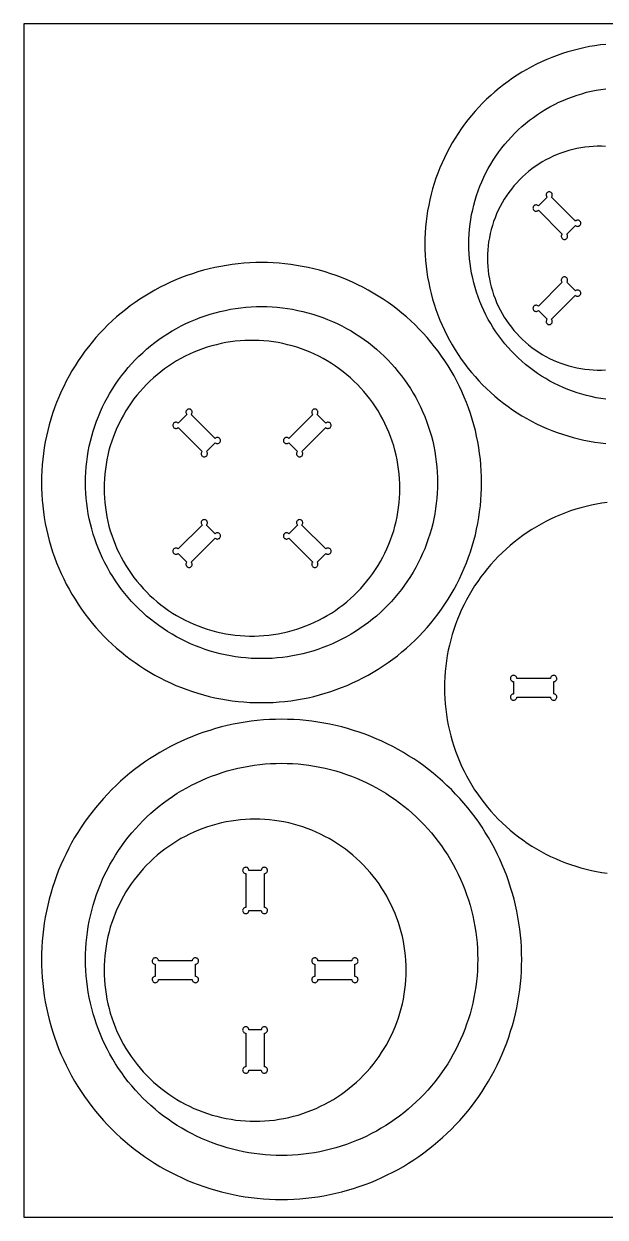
# Model space of a CAD drawing. Extents: x 0 to 2440, y 0 to 2740.
# Drawn here: x 0 to 594, y 1520 to 2740 of the extents above; entities that cross this region are included whole.
import ezdxf

# ---------------------------------------------------------------- set-up
doc = ezdxf.new("R2010")
doc.units = 0
for name, color, linetype in [('GABARIT_BAGUES_18MM', 3, 'Continuous'), ('GABARIT_INTERIEUR_18MM', 5, 'Continuous'), ('PLANCHE_18MM', 8, 'Continuous')]:
    doc.layers.add(name, color=color, linetype=linetype)

msp = doc.modelspace()

# ---------------------------------------------------------------- linework, layer by layer
at = {"layer": 'GABARIT_BAGUES_18MM'}
for points in [[(595.1, 2719), (589.4, 2718.4), (583.8, 2717.6), (578.2, 2716.7), (572.6, 2715.6), (567, 2714.3), (561.5, 2712.9), (556, 2711.3), (550.6, 2709.6), (545.2, 2707.7), (539.9, 2705.7), (534.6, 2703.6), (529.4, 2701.3), (524.2, 2698.8), (519.1, 2696.2), (514.1, 2693.5), (509.2, 2690.6), (504.4, 2687.6), (499.6, 2684.5), (495, 2681.2), (490.4, 2677.8), (485.9, 2674.3), (481.5, 2670.6), (477.3, 2666.8), (473.1, 2662.9), (469, 2658.9), (465.1, 2654.8), (461.3, 2650.6), (457.6, 2646.3), (454, 2641.9), (450.5, 2637.3), (447.2, 2632.7), (444, 2628), (440.9, 2623.2), (437.9, 2618.3), (435.1, 2613.4), (432.5, 2608.3), (429.9, 2603.2), (427.6, 2598), (425.3, 2592.8), (423.2, 2587.5), (421.3, 2582.1), (419.5, 2576.7), (417.9, 2571.3), (416.4, 2565.8), (415, 2560.2), (413.9, 2554.6), (412.8, 2549), (412, 2543.4), (411.3, 2537.8), (410.7, 2532.1), (410.3, 2526.4), (410.1, 2520.7), (410, 2515), (410.1, 2509.3), (410.3, 2503.6), (410.7, 2497.9), (411.3, 2492.2), (412, 2486.6), (412.8, 2481), (413.9, 2475.4), (415, 2469.8), (416.4, 2464.2), (417.9, 2458.7), (419.5, 2453.3), (421.3, 2447.9), (423.2, 2442.5), (425.3, 2437.2), (427.6, 2432), (429.9, 2426.8), (432.5, 2421.7), (435.1, 2416.6), (437.9, 2411.7), (440.9, 2406.8), (444, 2402), (447.2, 2397.3), (450.5, 2392.7), (454, 2388.1), (457.6, 2383.7), (461.3, 2379.4), (465.1, 2375.2), (469, 2371.1), (473.1, 2367.1), (477.3, 2363.2), (481.5, 2359.4), (485.9, 2355.7), (490.4, 2352.2), (495, 2348.8), (499.6, 2345.5), (504.4, 2342.4), (509.2, 2339.4), (514.1, 2336.5), (519.1, 2333.8), (524.2, 2331.2), (529.4, 2328.7), (534.6, 2326.4), (539.9, 2324.3), (545.2, 2322.3), (550.6, 2320.4), (556, 2318.7), (561.5, 2317.1), (567, 2315.7), (572.6, 2314.4), (578.2, 2313.3), (583.8, 2312.4), (589.4, 2311.6), (595.1, 2311)], [(594.9, 2356.3), (590, 2357), (585, 2357.8), (580.1, 2358.9), (575.2, 2360), (570.4, 2361.4), (565.6, 2362.8), (560.8, 2364.5), (556.1, 2366.2), (551.5, 2368.2), (546.9, 2370.2), (542.4, 2372.4), (537.9, 2374.8), (533.6, 2377.3), (529.3, 2379.9), (525.1, 2382.7), (521, 2385.6), (516.9, 2388.6), (513, 2391.7), (509.2, 2395), (505.5, 2398.4), (501.9, 2401.9), (498.4, 2405.5), (495, 2409.2), (491.7, 2413), (488.6, 2416.9), (485.6, 2421), (482.7, 2425.1), (479.9, 2429.3), (477.3, 2433.6), (474.8, 2437.9), (472.4, 2442.4), (470.2, 2446.9), (468.2, 2451.5), (466.2, 2456.1), (464.5, 2460.8), (462.8, 2465.6), (461.4, 2470.4), (460, 2475.2), (458.9, 2480.1), (457.8, 2485), (457, 2490), (456.3, 2494.9), (455.7, 2499.9), (455.3, 2505), (455.1, 2510), (455, 2515), (455.1, 2520), (455.3, 2525), (455.7, 2530.1), (456.3, 2535.1), (457, 2540), (457.8, 2545), (458.9, 2549.9), (460, 2554.8), (461.4, 2559.6), (462.8, 2564.4), (464.5, 2569.2), (466.2, 2573.9), (468.2, 2578.5), (470.2, 2583.1), (472.4, 2587.6), (474.8, 2592.1), (477.3, 2596.4), (479.9, 2600.7), (482.7, 2604.9), (485.6, 2609), (488.6, 2613.1), (491.7, 2617), (495, 2620.8), (498.4, 2624.5), (501.9, 2628.1), (505.5, 2631.6), (509.2, 2635), (513, 2638.3), (516.9, 2641.4), (521, 2644.4), (525.1, 2647.3), (529.3, 2650.1), (533.6, 2652.7), (537.9, 2655.2), (542.4, 2657.6), (546.9, 2659.8), (551.5, 2661.8), (556.1, 2663.8), (560.8, 2665.5), (565.6, 2667.2), (570.4, 2668.6), (575.2, 2670), (580.1, 2671.1), (585, 2672.2), (590, 2673), (594.9, 2673.7)]]:
    msp.add_lwpolyline(points, dxfattribs=at)
for points in [[(468, 2271), (467.9, 2277), (467.7, 2283), (467.3, 2289), (466.7, 2294.9), (466, 2300.9), (465.1, 2306.8), (464.1, 2312.7), (462.9, 2318.6), (461.6, 2324.4), (460.1, 2330.2), (458.4, 2336), (456.6, 2341.7), (454.7, 2347.3), (452.6, 2352.9), (450.3, 2358.5), (447.9, 2364), (445.3, 2369.4), (442.7, 2374.7), (439.8, 2380), (436.8, 2385.2), (433.7, 2390.3), (430.5, 2395.4), (427.1, 2400.3), (423.6, 2405.2), (420, 2409.9), (416.2, 2414.6), (412.3, 2419.2), (408.3, 2423.6), (404.2, 2428), (400, 2432.2), (395.6, 2436.3), (391.2, 2440.3), (386.6, 2444.2), (381.9, 2448), (377.2, 2451.6), (372.3, 2455.1), (367.4, 2458.5), (362.3, 2461.7), (357.2, 2464.8), (352, 2467.8), (346.7, 2470.7), (341.4, 2473.3), (336, 2475.9), (330.5, 2478.3), (324.9, 2480.6), (319.3, 2482.7), (313.7, 2484.6), (308, 2486.4), (302.2, 2488.1), (296.4, 2489.6), (290.6, 2490.9), (284.7, 2492.1), (278.8, 2493.1), (272.9, 2494), (266.9, 2494.7), (261, 2495.3), (255, 2495.7), (249, 2495.9), (243, 2496), (237, 2495.9), (231, 2495.7), (225, 2495.3), (219.1, 2494.7), (213.1, 2494), (207.2, 2493.1), (201.3, 2492.1), (195.4, 2490.9), (189.6, 2489.6), (183.8, 2488.1), (178, 2486.4), (172.3, 2484.6), (166.7, 2482.7), (161.1, 2480.6), (155.5, 2478.3), (150, 2475.9), (144.6, 2473.3), (139.3, 2470.7), (134, 2467.8), (128.8, 2464.8), (123.7, 2461.7), (118.6, 2458.5), (113.7, 2455.1), (108.8, 2451.6), (104.1, 2448), (99.4, 2444.2), (94.8, 2440.3), (90.4, 2436.3), (86, 2432.2), (81.8, 2428), (77.7, 2423.6), (73.7, 2419.2), (69.8, 2414.6), (66, 2409.9), (62.4, 2405.2), (58.9, 2400.3), (55.5, 2395.4), (52.3, 2390.3), (49.2, 2385.2), (46.2, 2380), (43.3, 2374.7), (40.7, 2369.4), (38.1, 2364), (35.7, 2358.5), (33.4, 2352.9), (31.3, 2347.3), (29.4, 2341.7), (27.6, 2336), (25.9, 2330.2), (24.4, 2324.4), (23.1, 2318.6), (21.9, 2312.7), (20.9, 2306.8), (20, 2300.9), (19.3, 2294.9), (18.7, 2289), (18.3, 2283), (18.1, 2277), (18, 2271), (18.1, 2265), (18.3, 2259), (18.7, 2253), (19.3, 2247.1), (20, 2241.1), (20.9, 2235.2), (21.9, 2229.3), (23.1, 2223.4), (24.4, 2217.6), (25.9, 2211.8), (27.6, 2206), (29.4, 2200.3), (31.3, 2194.7), (33.4, 2189.1), (35.7, 2183.5), (38.1, 2178), (40.7, 2172.6), (43.3, 2167.3), (46.2, 2162), (49.2, 2156.8), (52.3, 2151.7), (55.5, 2146.6), (58.9, 2141.7), (62.4, 2136.8), (66, 2132.1), (69.8, 2127.4), (73.7, 2122.8), (77.7, 2118.4), (81.8, 2114), (86, 2109.8), (90.4, 2105.7), (94.8, 2101.7), (99.4, 2097.8), (104.1, 2094), (108.8, 2090.4), (113.7, 2086.9), (118.6, 2083.5), (123.7, 2080.3), (128.8, 2077.2), (134, 2074.2), (139.3, 2071.3), (144.6, 2068.7), (150, 2066.1), (155.5, 2063.7), (161.1, 2061.4), (166.7, 2059.3), (172.3, 2057.4), (178, 2055.6), (183.8, 2053.9), (189.6, 2052.4), (195.4, 2051.1), (201.3, 2049.9), (207.2, 2048.9), (213.1, 2048), (219.1, 2047.3), (225, 2046.7), (231, 2046.3), (237, 2046.1), (243, 2046), (249, 2046.1), (255, 2046.3), (261, 2046.7), (266.9, 2047.3), (272.9, 2048), (278.8, 2048.9), (284.7, 2049.9), (290.6, 2051.1), (296.4, 2052.4), (302.2, 2053.9), (308, 2055.6), (313.7, 2057.4), (319.3, 2059.3), (324.9, 2061.4), (330.5, 2063.7), (336, 2066.1), (341.4, 2068.7), (346.7, 2071.3), (352, 2074.2), (357.2, 2077.2), (362.3, 2080.3), (367.4, 2083.5), (372.3, 2086.9), (377.2, 2090.4), (381.9, 2094), (386.6, 2097.8), (391.2, 2101.7), (395.6, 2105.7), (400, 2109.8), (404.2, 2114), (408.3, 2118.4), (412.3, 2122.8), (416.2, 2127.4), (420, 2132.1), (423.6, 2136.8), (427.1, 2141.7), (430.5, 2146.6), (433.7, 2151.7), (436.8, 2156.8), (439.8, 2162), (442.7, 2167.3), (445.3, 2172.6), (447.9, 2178), (450.3, 2183.5), (452.6, 2189.1), (454.7, 2194.7), (456.6, 2200.3), (458.4, 2206), (460.1, 2211.8), (461.6, 2217.6), (462.9, 2223.4), (464.1, 2229.3), (465.1, 2235.2), (466, 2241.1), (466.7, 2247.1), (467.3, 2253), (467.7, 2259), (467.9, 2265)], [(63, 2271), (63.1, 2276.3), (63.3, 2281.7), (63.7, 2287), (64.3, 2292.3), (65, 2297.6), (65.8, 2302.8), (66.9, 2308.1), (68, 2313.3), (69.4, 2318.4), (70.8, 2323.6), (72.5, 2328.6), (74.3, 2333.7), (76.2, 2338.6), (78.3, 2343.6), (80.5, 2348.4), (82.9, 2353.2), (85.4, 2357.9), (88, 2362.5), (90.8, 2367.1), (93.7, 2371.6), (96.8, 2375.9), (99.9, 2380.2), (103.2, 2384.4), (106.6, 2388.5), (110.2, 2392.5), (113.8, 2396.4), (117.6, 2400.2), (121.5, 2403.8), (125.5, 2407.4), (129.6, 2410.8), (133.8, 2414.1), (138.1, 2417.2), (142.4, 2420.3), (146.9, 2423.2), (151.5, 2426), (156.1, 2428.6), (160.8, 2431.1), (165.6, 2433.5), (170.4, 2435.7), (175.4, 2437.8), (180.3, 2439.7), (185.4, 2441.5), (190.4, 2443.2), (195.6, 2444.6), (200.7, 2446), (205.9, 2447.1), (211.2, 2448.2), (216.4, 2449), (221.7, 2449.7), (227, 2450.3), (232.3, 2450.7), (237.7, 2450.9), (243, 2451), (248.3, 2450.9), (253.7, 2450.7), (259, 2450.3), (264.3, 2449.7), (269.6, 2449), (274.8, 2448.2), (280.1, 2447.1), (285.3, 2446), (290.4, 2444.6), (295.6, 2443.2), (300.6, 2441.5), (305.7, 2439.7), (310.6, 2437.8), (315.6, 2435.7), (320.4, 2433.5), (325.2, 2431.1), (329.9, 2428.6), (334.5, 2426), (339.1, 2423.2), (343.6, 2420.3), (347.9, 2417.2), (352.2, 2414.1), (356.4, 2410.8), (360.5, 2407.4), (364.5, 2403.8), (368.4, 2400.2), (372.2, 2396.4), (375.8, 2392.5), (379.4, 2388.5), (382.8, 2384.4), (386.1, 2380.2), (389.2, 2375.9), (392.3, 2371.6), (395.2, 2367.1), (398, 2362.5), (400.6, 2357.9), (403.1, 2353.2), (405.5, 2348.4), (407.7, 2343.6), (409.8, 2338.6), (411.7, 2333.7), (413.5, 2328.6), (415.2, 2323.6), (416.6, 2318.4), (418, 2313.3), (419.1, 2308.1), (420.2, 2302.8), (421, 2297.6), (421.7, 2292.3), (422.3, 2287), (422.7, 2281.7), (422.9, 2276.3), (423, 2271), (422.9, 2265.7), (422.7, 2260.3), (422.3, 2255), (421.7, 2249.7), (421, 2244.4), (420.2, 2239.2), (419.1, 2233.9), (418, 2228.7), (416.6, 2223.6), (415.2, 2218.4), (413.5, 2213.4), (411.7, 2208.3), (409.8, 2203.4), (407.7, 2198.4), (405.5, 2193.6), (403.1, 2188.8), (400.6, 2184.1), (398, 2179.5), (395.2, 2174.9), (392.3, 2170.4), (389.2, 2166.1), (386.1, 2161.8), (382.8, 2157.6), (379.4, 2153.5), (375.8, 2149.5), (372.2, 2145.6), (368.4, 2141.8), (364.5, 2138.2), (360.5, 2134.6), (356.4, 2131.2), (352.2, 2127.9), (347.9, 2124.8), (343.6, 2121.7), (339.1, 2118.8), (334.5, 2116), (329.9, 2113.4), (325.2, 2110.9), (320.4, 2108.5), (315.6, 2106.3), (310.6, 2104.2), (305.7, 2102.3), (300.6, 2100.5), (295.6, 2098.8), (290.4, 2097.4), (285.3, 2096), (280.1, 2094.9), (274.8, 2093.8), (269.6, 2093), (264.3, 2092.3), (259, 2091.7), (253.7, 2091.3), (248.3, 2091.1), (243, 2091), (237.7, 2091.1), (232.3, 2091.3), (227, 2091.7), (221.7, 2092.3), (216.4, 2093), (211.2, 2093.8), (205.9, 2094.9), (200.7, 2096), (195.6, 2097.4), (190.4, 2098.8), (185.4, 2100.5), (180.3, 2102.3), (175.4, 2104.2), (170.4, 2106.3), (165.6, 2108.5), (160.8, 2110.9), (156.1, 2113.4), (151.5, 2116), (146.9, 2118.8), (142.4, 2121.7), (138.1, 2124.8), (133.8, 2127.9), (129.6, 2131.2), (125.5, 2134.6), (121.5, 2138.2), (117.6, 2141.8), (113.8, 2145.6), (110.2, 2149.5), (106.6, 2153.5), (103.2, 2157.6), (99.9, 2161.8), (96.8, 2166.1), (93.7, 2170.4), (90.8, 2174.9), (88, 2179.5), (85.4, 2184.1), (82.9, 2188.8), (80.5, 2193.6), (78.3, 2198.4), (76.2, 2203.4), (74.3, 2208.3), (72.5, 2213.4), (70.8, 2218.4), (69.4, 2223.6), (68, 2228.7), (66.9, 2233.9), (65.8, 2239.2), (65, 2244.4), (64.3, 2249.7), (63.7, 2255), (63.3, 2260.3), (63.1, 2265.7)], [(509, 1783.5), (508.9, 1789.7), (508.7, 1795.9), (508.3, 1802.1), (507.7, 1808.3), (507, 1814.5), (506.2, 1820.7), (505.1, 1826.8), (504, 1832.9), (502.6, 1839), (501.2, 1845), (499.5, 1851), (497.7, 1857), (495.8, 1862.9), (493.7, 1868.8), (491.5, 1874.6), (489.1, 1880.3), (486.6, 1886), (483.9, 1891.6), (481.1, 1897.2), (478.2, 1902.6), (475.1, 1908), (471.8, 1913.4), (468.5, 1918.6), (465, 1923.7), (461.4, 1928.8), (457.6, 1933.8), (453.8, 1938.6), (449.8, 1943.4), (445.7, 1948.1), (441.4, 1952.6), (437.1, 1957.1), (432.6, 1961.4), (428.1, 1965.7), (423.4, 1969.8), (418.6, 1973.8), (413.8, 1977.6), (408.8, 1981.4), (403.7, 1985), (398.6, 1988.5), (393.4, 1991.8), (388, 1995.1), (382.6, 1998.2), (377.2, 2001.1), (371.6, 2003.9), (366, 2006.6), (360.3, 2009.1), (354.6, 2011.5), (348.8, 2013.7), (342.9, 2015.8), (337, 2017.7), (331, 2019.5), (325, 2021.2), (319, 2022.6), (312.9, 2024), (306.8, 2025.1), (300.7, 2026.2), (294.5, 2027), (288.3, 2027.7), (282.1, 2028.3), (275.9, 2028.7), (269.7, 2028.9), (263.5, 2029), (257.3, 2028.9), (251.1, 2028.7), (244.9, 2028.3), (238.7, 2027.7), (232.5, 2027), (226.3, 2026.2), (220.2, 2025.1), (214.1, 2024), (208, 2022.6), (202, 2021.2), (196, 2019.5), (190, 2017.7), (184.1, 2015.8), (178.2, 2013.7), (172.4, 2011.5), (166.7, 2009.1), (161, 2006.6), (155.4, 2003.9), (149.8, 2001.1), (144.4, 1998.2), (139, 1995.1), (133.6, 1991.8), (128.4, 1988.5), (123.3, 1985), (118.2, 1981.4), (113.2, 1977.6), (108.4, 1973.8), (103.6, 1969.8), (98.9, 1965.7), (94.4, 1961.4), (89.9, 1957.1), (85.6, 1952.6), (81.3, 1948.1), (77.2, 1943.4), (73.2, 1938.6), (69.4, 1933.8), (65.6, 1928.8), (62, 1923.7), (58.5, 1918.6), (55.2, 1913.4), (51.9, 1908), (48.8, 1902.6), (45.9, 1897.2), (43.1, 1891.6), (40.4, 1886), (37.9, 1880.3), (35.5, 1874.6), (33.3, 1868.8), (31.2, 1862.9), (29.3, 1857), (27.5, 1851), (25.8, 1845), (24.4, 1839), (23, 1832.9), (21.9, 1826.8), (20.8, 1820.7), (20, 1814.5), (19.3, 1808.3), (18.7, 1802.1), (18.3, 1795.9), (18.1, 1789.7), (18, 1783.5), (18.1, 1777.3), (18.3, 1771.1), (18.7, 1764.9), (19.3, 1758.7), (20, 1752.5), (20.8, 1746.3), (21.9, 1740.2), (23, 1734.1), (24.4, 1728), (25.8, 1722), (27.5, 1716), (29.3, 1710), (31.2, 1704.1), (33.3, 1698.2), (35.5, 1692.4), (37.9, 1686.7), (40.4, 1681), (43.1, 1675.4), (45.9, 1669.8), (48.8, 1664.4), (51.9, 1659), (55.2, 1653.6), (58.5, 1648.4), (62, 1643.3), (65.6, 1638.2), (69.4, 1633.2), (73.2, 1628.4), (77.2, 1623.6), (81.3, 1618.9), (85.6, 1614.4), (89.9, 1609.9), (94.4, 1605.6), (98.9, 1601.3), (103.6, 1597.2), (108.4, 1593.2), (113.2, 1589.4), (118.2, 1585.6), (123.3, 1582), (128.4, 1578.5), (133.6, 1575.2), (139, 1571.9), (144.4, 1568.8), (149.8, 1565.9), (155.4, 1563.1), (161, 1560.4), (166.7, 1557.9), (172.4, 1555.5), (178.2, 1553.3), (184.1, 1551.2), (190, 1549.3), (196, 1547.5), (202, 1545.8), (208, 1544.4), (214.1, 1543), (220.2, 1541.9), (226.3, 1540.8), (232.5, 1540), (238.7, 1539.3), (244.9, 1538.7), (251.1, 1538.3), (257.3, 1538.1), (263.5, 1538), (269.7, 1538.1), (275.9, 1538.3), (282.1, 1538.7), (288.3, 1539.3), (294.5, 1540), (300.7, 1540.8), (306.8, 1541.9), (312.9, 1543), (319, 1544.4), (325, 1545.8), (331, 1547.5), (337, 1549.3), (342.9, 1551.2), (348.8, 1553.3), (354.6, 1555.5), (360.3, 1557.9), (366, 1560.4), (371.6, 1563.1), (377.2, 1565.9), (382.6, 1568.8), (388, 1571.9), (393.4, 1575.2), (398.6, 1578.5), (403.7, 1582), (408.8, 1585.6), (413.8, 1589.4), (418.6, 1593.2), (423.4, 1597.2), (428.1, 1601.3), (432.6, 1605.6), (437.1, 1609.9), (441.4, 1614.4), (445.7, 1618.9), (449.8, 1623.6), (453.8, 1628.4), (457.6, 1633.2), (461.4, 1638.2), (465, 1643.3), (468.5, 1648.4), (471.8, 1653.6), (475.1, 1659), (478.2, 1664.4), (481.1, 1669.8), (483.9, 1675.4), (486.6, 1681), (489.1, 1686.7), (491.5, 1692.4), (493.7, 1698.2), (495.8, 1704.1), (497.7, 1710), (499.5, 1716), (501.2, 1722), (502.6, 1728), (504, 1734.1), (505.1, 1740.2), (506.2, 1746.3), (507, 1752.5), (507.7, 1758.7), (508.3, 1764.9), (508.7, 1771.1), (508.9, 1777.3)], [(63, 1783.5), (63.1, 1789.1), (63.3, 1794.7), (63.7, 1800.4), (64.3, 1805.9), (65, 1811.5), (65.8, 1817.1), (66.9, 1822.6), (68, 1828.1), (69.4, 1833.6), (70.8, 1839), (72.5, 1844.4), (74.3, 1849.7), (76.2, 1855), (78.3, 1860.2), (80.5, 1865.4), (82.9, 1870.5), (85.4, 1875.5), (88, 1880.5), (90.8, 1885.4), (93.7, 1890.2), (96.8, 1894.9), (100, 1899.5), (103.3, 1904.1), (106.7, 1908.5), (110.3, 1912.9), (114, 1917.1), (117.8, 1921.2), (121.7, 1925.3), (125.8, 1929.2), (129.9, 1933), (134.1, 1936.7), (138.5, 1940.3), (142.9, 1943.7), (147.5, 1947), (152.1, 1950.2), (156.8, 1953.3), (161.6, 1956.2), (166.5, 1959), (171.5, 1961.6), (176.5, 1964.1), (181.6, 1966.5), (186.8, 1968.7), (192, 1970.8), (197.3, 1972.7), (202.6, 1974.5), (208, 1976.2), (213.4, 1977.6), (218.9, 1979), (224.4, 1980.1), (229.9, 1981.2), (235.5, 1982), (241.1, 1982.7), (246.6, 1983.3), (252.3, 1983.7), (257.9, 1983.9), (263.5, 1984), (269.1, 1983.9), (274.7, 1983.7), (280.4, 1983.3), (285.9, 1982.7), (291.5, 1982), (297.1, 1981.2), (302.6, 1980.1), (308.1, 1979), (313.6, 1977.6), (319, 1976.2), (324.4, 1974.5), (329.7, 1972.7), (335, 1970.8), (340.2, 1968.7), (345.4, 1966.5), (350.5, 1964.1), (355.5, 1961.6), (360.5, 1959), (365.4, 1956.2), (370.2, 1953.3), (374.9, 1950.2), (379.5, 1947), (384.1, 1943.7), (388.5, 1940.3), (392.9, 1936.7), (397.1, 1933), (401.2, 1929.2), (405.3, 1925.3), (409.2, 1921.2), (413, 1917.1), (416.7, 1912.9), (420.3, 1908.5), (423.7, 1904.1), (427, 1899.5), (430.2, 1894.9), (433.3, 1890.2), (436.2, 1885.4), (439, 1880.5), (441.6, 1875.5), (444.1, 1870.5), (446.5, 1865.4), (448.7, 1860.2), (450.8, 1855), (452.7, 1849.7), (454.5, 1844.4), (456.2, 1839), (457.6, 1833.6), (459, 1828.1), (460.1, 1822.6), (461.2, 1817.1), (462, 1811.5), (462.7, 1805.9), (463.3, 1800.4), (463.7, 1794.7), (463.9, 1789.1), (464, 1783.5), (463.9, 1777.9), (463.7, 1772.3), (463.3, 1766.6), (462.7, 1761.1), (462, 1755.5), (461.2, 1749.9), (460.1, 1744.4), (459, 1738.9), (457.6, 1733.4), (456.2, 1728), (454.5, 1722.6), (452.7, 1717.3), (450.8, 1712), (448.7, 1706.8), (446.5, 1701.6), (444.1, 1696.5), (441.6, 1691.5), (439, 1686.5), (436.2, 1681.6), (433.3, 1676.8), (430.2, 1672.1), (427, 1667.5), (423.7, 1662.9), (420.3, 1658.5), (416.7, 1654.1), (413, 1649.9), (409.2, 1645.8), (405.3, 1641.7), (401.2, 1637.8), (397.1, 1634), (392.9, 1630.3), (388.5, 1626.7), (384.1, 1623.3), (379.5, 1620), (374.9, 1616.8), (370.2, 1613.7), (365.4, 1610.8), (360.5, 1608), (355.5, 1605.4), (350.5, 1602.9), (345.4, 1600.5), (340.2, 1598.3), (335, 1596.2), (329.7, 1594.3), (324.4, 1592.5), (319, 1590.8), (313.6, 1589.4), (308.1, 1588), (302.6, 1586.9), (297.1, 1585.8), (291.5, 1585), (285.9, 1584.3), (280.4, 1583.7), (274.7, 1583.3), (269.1, 1583.1), (263.5, 1583), (257.9, 1583.1), (252.3, 1583.3), (246.6, 1583.7), (241.1, 1584.3), (235.5, 1585), (229.9, 1585.8), (224.4, 1586.9), (218.9, 1588), (213.4, 1589.4), (208, 1590.8), (202.6, 1592.5), (197.3, 1594.3), (192, 1596.2), (186.8, 1598.3), (181.6, 1600.5), (176.5, 1602.9), (171.5, 1605.4), (166.5, 1608), (161.6, 1610.8), (156.8, 1613.7), (152.1, 1616.8), (147.5, 1620), (142.9, 1623.3), (138.5, 1626.7), (134.1, 1630.3), (129.9, 1634), (125.8, 1637.8), (121.7, 1641.7), (117.8, 1645.8), (114, 1649.9), (110.3, 1654.1), (106.7, 1658.5), (103.3, 1662.9), (100, 1667.5), (96.8, 1672.1), (93.7, 1676.8), (90.8, 1681.6), (88, 1686.5), (85.4, 1691.5), (82.9, 1696.5), (80.5, 1701.6), (78.3, 1706.8), (76.2, 1712), (74.3, 1717.3), (72.5, 1722.6), (70.8, 1728), (69.4, 1733.4), (68, 1738.9), (66.9, 1744.4), (65.8, 1749.9), (65, 1755.5), (64.3, 1761.1), (63.7, 1766.6), (63.3, 1772.3), (63.1, 1777.9)]]:
    msp.add_lwpolyline(points, close=True, dxfattribs=at)
at = {"layer": 'GABARIT_INTERIEUR_18MM'}
for points in [[(594.8, 2614.7), (590.5, 2614.8), (586.3, 2614.8), (582.1, 2614.7), (577.9, 2614.4), (573.7, 2613.9), (569.5, 2613.3), (565.3, 2612.5), (561.2, 2611.6), (557.1, 2610.5), (553.1, 2609.2), (549.1, 2607.9), (545.1, 2606.3), (541.2, 2604.7), (537.4, 2602.8), (533.7, 2600.9), (530, 2598.8), (526.4, 2596.6), (522.9, 2594.2), (519.5, 2591.7), (516.1, 2589.1), (512.9, 2586.4), (509.8, 2583.5), (506.8, 2580.6), (503.9, 2577.5), (501.1, 2574.3), (498.4, 2571.1), (495.9, 2567.7), (493.4, 2564.2), (491.1, 2560.7), (489, 2557), (487, 2553.3), (485.1, 2549.5), (483.3, 2545.7), (481.7, 2541.8), (480.3, 2537.8), (479, 2533.8), (477.8, 2529.7), (476.8, 2525.6), (475.9, 2521.4), (475.2, 2517.3), (474.7, 2513.1), (474.3, 2508.9), (474.1, 2504.6), (474, 2500.4), (474.1, 2496.2), (474.3, 2492), (474.7, 2487.8), (475.2, 2483.6), (475.9, 2479.4), (476.8, 2475.3), (477.8, 2471.1), (479, 2467.1), (480.3, 2463.1), (481.7, 2459.1), (483.3, 2455.2), (485.1, 2451.3), (487, 2447.5), (489, 2443.8), (491.1, 2440.2), (493.4, 2436.6), (495.9, 2433.2), (498.4, 2429.8), (501.1, 2426.5), (503.9, 2423.3), (506.8, 2420.3), (509.8, 2417.3), (512.9, 2414.5), (516.1, 2411.7), (519.5, 2409.1), (522.9, 2406.6), (526.4, 2404.3), (530, 2402), (533.7, 2400), (537.4, 2398), (541.2, 2396.2), (545.1, 2394.5), (549.1, 2393), (553.1, 2391.6), (557.1, 2390.4), (561.2, 2389.3), (565.3, 2388.4), (569.5, 2387.6), (573.7, 2387), (577.9, 2386.5), (582.1, 2386.2), (586.3, 2386), (590.5, 2386), (594.8, 2386.2)], [(596.5, 2250.8), (591, 2250), (585.6, 2249.1), (580.2, 2248), (574.8, 2246.7), (569.5, 2245.3), (564.2, 2243.8), (559, 2242), (553.8, 2240.2), (548.7, 2238.1), (543.6, 2236), (538.6, 2233.7), (533.7, 2231.2), (528.8, 2228.6), (524, 2225.9), (519.3, 2223), (514.7, 2220), (510.2, 2216.9), (505.7, 2213.6), (501.4, 2210.2), (497.1, 2206.7), (493, 2203.1), (489, 2199.3), (485, 2195.5), (481.2, 2191.5), (477.5, 2187.4), (474, 2183.2), (470.5, 2178.9), (467.2, 2174.5), (464, 2170), (460.9, 2165.4), (458, 2160.8), (455.2, 2156), (452.5, 2151.2), (450, 2146.3), (447.6, 2141.3), (445.4, 2136.3), (443.3, 2131.2), (441.3, 2126), (439.5, 2120.8), (437.9, 2115.6), (436.4, 2110.3), (435.1, 2104.9), (433.9, 2099.5), (432.9, 2094.1), (432, 2088.7), (431.3, 2083.2), (430.7, 2077.7), (430.3, 2072.2), (430.1, 2066.7), (430, 2061.2), (430.1, 2055.7), (430.3, 2050.2), (430.7, 2044.7), (431.3, 2039.2), (432, 2033.8), (432.9, 2028.3), (433.9, 2022.9), (435.1, 2017.5), (436.4, 2012.2), (437.9, 2006.9), (439.5, 2001.6), (441.3, 1996.4), (443.3, 1991.2), (445.4, 1986.1), (447.6, 1981.1), (450, 1976.1), (452.5, 1971.2), (455.2, 1966.4), (458, 1961.7), (460.9, 1957), (464, 1952.4), (467.2, 1947.9), (470.5, 1943.5), (474, 1939.2), (477.5, 1935.1), (481.2, 1931), (485, 1927), (489, 1923.1), (493, 1919.4), (497.1, 1915.7), (501.4, 1912.2), (505.7, 1908.8), (510.2, 1905.6), (514.7, 1902.4), (519.3, 1899.4), (524, 1896.5), (528.8, 1893.8), (533.7, 1891.2), (538.6, 1888.8), (543.6, 1886.5), (548.7, 1884.3), (553.8, 1882.3), (559, 1880.4), (564.2, 1878.7), (569.5, 1877.1), (574.8, 1875.7), (580.2, 1874.5), (585.6, 1873.3), (591, 1872.4), (596.5, 1871.6)]]:
    msp.add_lwpolyline(points, dxfattribs=at)
for points in [[(563.9, 2533.9), (564.4, 2533.4), (565, 2533.1), (565.7, 2533), (566.4, 2532.9), (567.1, 2533.1), (567.7, 2533.3), (568.2, 2533.7), (568.7, 2534.2), (569.1, 2534.8), (569.3, 2535.4), (569.3, 2536.1), (569.3, 2536.8), (569.1, 2537.5), (568.7, 2538), (568.2, 2538.5), (567.7, 2538.9), (567.1, 2539.2), (566.4, 2539.3), (565.7, 2539.3), (565, 2539.1), (564.4, 2538.8), (563.9, 2538.4), (539.4, 2562.9), (539.8, 2563.4), (540.2, 2564), (540.3, 2564.7), (540.3, 2565.3), (540.2, 2566), (540, 2566.7), (539.6, 2567.2), (539.1, 2567.7), (538.5, 2568), (537.8, 2568.2), (537.2, 2568.3), (536.5, 2568.2), (535.8, 2568), (535.2, 2567.7), (534.7, 2567.2), (534.3, 2566.7), (534.1, 2566), (534, 2565.3), (534, 2564.7), (534.2, 2564), (534.5, 2563.4), (534.9, 2562.9), (526, 2553.9), (525.5, 2554.4), (524.8, 2554.7), (524.2, 2554.9), (523.5, 2554.9), (522.8, 2554.8), (522.2, 2554.5), (521.6, 2554.1), (521.2, 2553.6), (520.8, 2553), (520.6, 2552.4), (520.5, 2551.7), (520.6, 2551), (520.8, 2550.4), (521.2, 2549.8), (521.6, 2549.3), (522.2, 2548.9), (522.8, 2548.6), (523.5, 2548.5), (524.2, 2548.5), (524.8, 2548.7), (525.5, 2549), (526, 2549.4), (550.5, 2525), (550, 2524.4), (549.7, 2523.8), (549.5, 2523.1), (549.5, 2522.5), (549.6, 2521.8), (549.9, 2521.2), (550.3, 2520.6), (550.8, 2520.1), (551.4, 2519.8), (552, 2519.6), (552.7, 2519.5), (553.4, 2519.6), (554, 2519.8), (554.6, 2520.1), (555.1, 2520.6), (555.5, 2521.2), (555.8, 2521.8), (555.9, 2522.5), (555.9, 2523.1), (555.7, 2523.8), (555.4, 2524.4), (555, 2525)], [(534.9, 2438), (534.5, 2437.5), (534.2, 2436.8), (534, 2436.2), (534, 2435.5), (534.1, 2434.8), (534.3, 2434.2), (534.7, 2433.6), (535.2, 2433.2), (535.8, 2432.8), (536.5, 2432.6), (537.2, 2432.5), (537.8, 2432.6), (538.5, 2432.8), (539.1, 2433.2), (539.6, 2433.6), (540, 2434.2), (540.2, 2434.8), (540.3, 2435.5), (540.3, 2436.2), (540.2, 2436.8), (539.8, 2437.5), (539.4, 2438), (563.9, 2462.5), (564.4, 2462), (565, 2461.7), (565.7, 2461.5), (566.4, 2461.5), (567.1, 2461.6), (567.7, 2461.9), (568.2, 2462.3), (568.7, 2462.8), (569.1, 2463.4), (569.3, 2464), (569.3, 2464.7), (569.3, 2465.4), (569.1, 2466), (568.7, 2466.6), (568.2, 2467.1), (567.7, 2467.5), (567.1, 2467.8), (566.4, 2467.9), (565.7, 2467.9), (565, 2467.7), (564.4, 2467.4), (563.9, 2467), (555, 2475.9), (555.4, 2476.4), (555.7, 2477), (555.9, 2477.7), (555.9, 2478.4), (555.8, 2479.1), (555.5, 2479.7), (555.1, 2480.2), (554.6, 2480.7), (554, 2481.1), (553.4, 2481.3), (552.7, 2481.3), (552, 2481.3), (551.4, 2481.1), (550.8, 2480.7), (550.3, 2480.2), (549.9, 2479.7), (549.6, 2479.1), (549.5, 2478.4), (549.5, 2477.7), (549.7, 2477), (550, 2476.4), (550.5, 2475.9), (526, 2451.4), (525.5, 2451.8), (524.8, 2452.2), (524.2, 2452.3), (523.5, 2452.3), (522.8, 2452.2), (522.2, 2452), (521.6, 2451.6), (521.2, 2451.1), (520.8, 2450.5), (520.6, 2449.8), (520.5, 2449.2), (520.6, 2448.5), (520.8, 2447.8), (521.2, 2447.2), (521.6, 2446.7), (522.2, 2446.3), (522.8, 2446.1), (523.5, 2446), (524.2, 2446), (524.8, 2446.2), (525.5, 2446.5), (526, 2446.9)], [(384.4, 2265.2), (384.4, 2270.1), (384.1, 2275), (383.7, 2279.9), (383.2, 2284.8), (382.5, 2289.6), (381.6, 2294.4), (380.6, 2299.2), (379.4, 2304), (378.1, 2308.7), (376.6, 2313.3), (374.9, 2318), (373.2, 2322.5), (371.2, 2327), (369.2, 2331.5), (366.9, 2335.8), (364.6, 2340.1), (362.1, 2344.3), (359.5, 2348.5), (356.7, 2352.5), (353.8, 2356.5), (350.8, 2360.3), (347.7, 2364.1), (344.4, 2367.7), (341, 2371.3), (337.5, 2374.7), (333.9, 2378), (330.2, 2381.2), (326.4, 2384.3), (322.5, 2387.3), (318.5, 2390.1), (314.4, 2392.8), (310.2, 2395.4), (306, 2397.8), (301.7, 2400.1), (297.3, 2402.2), (292.8, 2404.2), (288.3, 2406.1), (283.7, 2407.8), (279, 2409.3), (274.3, 2410.7), (269.6, 2412), (264.8, 2413.1), (260, 2414.1), (255.2, 2414.8), (250.3, 2415.5), (245.5, 2415.9), (240.6, 2416.3), (235.7, 2416.4), (230.8, 2416.4), (225.9, 2416.3), (221, 2415.9), (216.1, 2415.5), (211.3, 2414.8), (206.4, 2414.1), (201.6, 2413.1), (196.8, 2412), (192.1, 2410.7), (187.4, 2409.3), (182.8, 2407.8), (178.2, 2406.1), (173.7, 2404.2), (169.2, 2402.2), (164.8, 2400.1), (160.5, 2397.8), (156.2, 2395.4), (152, 2392.8), (147.9, 2390.1), (143.9, 2387.3), (140, 2384.3), (136.2, 2381.2), (132.5, 2378), (128.9, 2374.7), (125.4, 2371.3), (122.1, 2367.7), (118.8, 2364.1), (115.6, 2360.3), (112.6, 2356.5), (109.7, 2352.5), (107, 2348.5), (104.3, 2344.3), (101.9, 2340.1), (99.5, 2335.8), (97.3, 2331.5), (95.2, 2327), (93.3, 2322.5), (91.5, 2318), (89.9, 2313.3), (88.4, 2308.7), (87, 2304), (85.9, 2299.2), (84.8, 2294.4), (84, 2289.6), (83.3, 2284.8), (82.7, 2279.9), (82.3, 2275), (82.1, 2270.1), (82, 2265.2), (82.1, 2260.3), (82.3, 2255.4), (82.7, 2250.6), (83.3, 2245.7), (84, 2240.8), (84.8, 2236), (85.9, 2231.2), (87, 2226.5), (88.4, 2221.8), (89.9, 2217.1), (91.5, 2212.5), (93.3, 2207.9), (95.2, 2203.4), (97.3, 2199), (99.5, 2194.6), (101.9, 2190.3), (104.3, 2186.1), (107, 2182), (109.7, 2177.9), (112.6, 2174), (115.6, 2170.1), (118.8, 2166.4), (122.1, 2162.7), (125.4, 2159.2), (128.9, 2155.7), (132.5, 2152.4), (136.2, 2149.2), (140, 2146.1), (143.9, 2143.2), (147.9, 2140.3), (152, 2137.6), (156.2, 2135.1), (160.5, 2132.7), (164.8, 2130.4), (169.2, 2128.2), (173.7, 2126.2), (178.2, 2124.4), (182.8, 2122.7), (187.4, 2121.1), (192.1, 2119.7), (196.8, 2118.4), (201.6, 2117.3), (206.4, 2116.4), (211.3, 2115.6), (216.1, 2115), (221, 2114.5), (225.9, 2114.2), (230.8, 2114), (235.7, 2114), (240.6, 2114.2), (245.5, 2114.5), (250.3, 2115), (255.2, 2115.6), (260, 2116.4), (264.8, 2117.3), (269.6, 2118.4), (274.3, 2119.7), (279, 2121.1), (283.7, 2122.7), (288.3, 2124.4), (292.8, 2126.2), (297.3, 2128.2), (301.7, 2130.4), (306, 2132.7), (310.2, 2135.1), (314.4, 2137.6), (318.5, 2140.3), (322.5, 2143.2), (326.4, 2146.1), (330.2, 2149.2), (333.9, 2152.4), (337.5, 2155.7), (341, 2159.2), (344.4, 2162.7), (347.7, 2166.4), (350.8, 2170.1), (353.8, 2174), (356.7, 2177.9), (359.5, 2182), (362.1, 2186.1), (364.6, 2190.3), (366.9, 2194.6), (369.2, 2199), (371.2, 2203.4), (373.2, 2207.9), (374.9, 2212.5), (376.6, 2217.1), (378.1, 2221.8), (379.4, 2226.5), (380.6, 2231.2), (381.6, 2236), (382.5, 2240.8), (383.2, 2245.7), (383.7, 2250.6), (384.1, 2255.4), (384.4, 2260.3)], [(195.6, 2311.7), (196.2, 2311.3), (196.8, 2311), (197.4, 2310.8), (198.1, 2310.8), (198.8, 2310.9), (199.4, 2311.2), (200, 2311.6), (200.5, 2312.1), (200.8, 2312.6), (201, 2313.3), (201.1, 2314), (201, 2314.7), (200.8, 2315.3), (200.5, 2315.9), (200, 2316.4), (199.4, 2316.8), (198.8, 2317), (198.1, 2317.2), (197.4, 2317.1), (196.8, 2317), (196.2, 2316.7), (195.6, 2316.2), (171.2, 2340.7), (171.6, 2341.2), (171.9, 2341.9), (172.1, 2342.5), (172.1, 2343.2), (172, 2343.9), (171.7, 2344.5), (171.3, 2345.1), (170.8, 2345.5), (170.2, 2345.9), (169.6, 2346.1), (168.9, 2346.2), (168.2, 2346.1), (167.6, 2345.9), (167, 2345.5), (166.5, 2345.1), (166.1, 2344.5), (165.8, 2343.9), (165.7, 2343.2), (165.7, 2342.5), (165.9, 2341.9), (166.2, 2341.2), (166.6, 2340.7), (157.7, 2331.8), (157.2, 2332.2), (156.6, 2332.5), (155.9, 2332.7), (155.2, 2332.7), (154.6, 2332.6), (153.9, 2332.3), (153.4, 2332), (152.9, 2331.5), (152.6, 2330.9), (152.3, 2330.2), (152.3, 2329.5), (152.3, 2328.9), (152.6, 2328.2), (152.9, 2327.6), (153.4, 2327.1), (153.9, 2326.7), (154.6, 2326.5), (155.2, 2326.3), (155.9, 2326.4), (156.6, 2326.5), (157.2, 2326.8), (157.7, 2327.3), (182.2, 2302.8), (181.8, 2302.3), (181.5, 2301.7), (181.3, 2301), (181.3, 2300.3), (181.4, 2299.6), (181.7, 2299), (182, 2298.4), (182.5, 2298), (183.1, 2297.6), (183.8, 2297.4), (184.5, 2297.3), (185.1, 2297.4), (185.8, 2297.6), (186.4, 2298), (186.9, 2298.4), (187.3, 2299), (187.5, 2299.6), (187.7, 2300.3), (187.6, 2301), (187.5, 2301.7), (187.2, 2302.3), (186.7, 2302.8)], [(279.7, 2302.8), (279.3, 2302.3), (279, 2301.7), (278.8, 2301), (278.8, 2300.3), (278.9, 2299.6), (279.2, 2299), (279.6, 2298.4), (280.1, 2298), (280.6, 2297.6), (281.3, 2297.4), (282, 2297.3), (282.7, 2297.4), (283.3, 2297.6), (283.9, 2298), (284.4, 2298.4), (284.8, 2299), (285, 2299.6), (285.2, 2300.3), (285.1, 2301), (285, 2301.7), (284.7, 2302.3), (284.2, 2302.8), (308.7, 2327.3), (309.2, 2326.8), (309.9, 2326.5), (310.5, 2326.4), (311.2, 2326.3), (311.9, 2326.5), (312.5, 2326.7), (313.1, 2327.1), (313.5, 2327.6), (313.9, 2328.2), (314.1, 2328.9), (314.2, 2329.5), (314.1, 2330.2), (313.9, 2330.9), (313.5, 2331.5), (313.1, 2332), (312.5, 2332.3), (311.9, 2332.6), (311.2, 2332.7), (310.5, 2332.7), (309.9, 2332.5), (309.2, 2332.2), (308.7, 2331.8), (299.8, 2340.7), (300.2, 2341.2), (300.5, 2341.9), (300.7, 2342.5), (300.7, 2343.2), (300.6, 2343.9), (300.3, 2344.5), (300, 2345.1), (299.5, 2345.5), (298.9, 2345.9), (298.2, 2346.1), (297.5, 2346.2), (296.9, 2346.1), (296.2, 2345.9), (295.6, 2345.5), (295.1, 2345.1), (294.7, 2344.5), (294.5, 2343.9), (294.3, 2343.2), (294.4, 2342.5), (294.5, 2341.9), (294.8, 2341.2), (295.3, 2340.7), (270.8, 2316.2), (270.3, 2316.7), (269.7, 2317), (269, 2317.1), (268.3, 2317.2), (267.6, 2317), (267, 2316.8), (266.4, 2316.4), (266, 2315.9), (265.6, 2315.3), (265.4, 2314.7), (265.3, 2314), (265.4, 2313.3), (265.6, 2312.6), (266, 2312.1), (266.4, 2311.6), (267, 2311.2), (267.6, 2310.9), (268.3, 2310.8), (269, 2310.8), (269.7, 2311), (270.3, 2311.3), (270.8, 2311.7)], [(166.6, 2189.7), (166.2, 2189.2), (165.9, 2188.6), (165.7, 2187.9), (165.7, 2187.2), (165.8, 2186.6), (166.1, 2185.9), (166.5, 2185.4), (167, 2184.9), (167.6, 2184.6), (168.2, 2184.3), (168.9, 2184.3), (169.6, 2184.3), (170.2, 2184.6), (170.8, 2184.9), (171.3, 2185.4), (171.7, 2185.9), (172, 2186.6), (172.1, 2187.2), (172.1, 2187.9), (171.9, 2188.6), (171.6, 2189.2), (171.2, 2189.7), (195.6, 2214.2), (196.2, 2213.8), (196.8, 2213.5), (197.4, 2213.3), (198.1, 2213.3), (198.8, 2213.4), (199.4, 2213.7), (200, 2214), (200.5, 2214.5), (200.8, 2215.1), (201, 2215.8), (201.1, 2216.5), (201, 2217.1), (200.8, 2217.8), (200.5, 2218.4), (200, 2218.9), (199.4, 2219.3), (198.8, 2219.5), (198.1, 2219.7), (197.4, 2219.6), (196.8, 2219.5), (196.2, 2219.2), (195.6, 2218.7), (186.7, 2227.6), (187.2, 2228.2), (187.5, 2228.8), (187.6, 2229.4), (187.7, 2230.1), (187.5, 2230.8), (187.3, 2231.4), (186.9, 2232), (186.4, 2232.5), (185.8, 2232.8), (185.1, 2233), (184.5, 2233.1), (183.8, 2233), (183.1, 2232.8), (182.5, 2232.5), (182, 2232), (181.7, 2231.4), (181.4, 2230.8), (181.3, 2230.1), (181.3, 2229.4), (181.5, 2228.8), (181.8, 2228.2), (182.2, 2227.6), (157.7, 2203.2), (157.2, 2203.6), (156.6, 2203.9), (155.9, 2204.1), (155.2, 2204.1), (154.6, 2204), (153.9, 2203.7), (153.4, 2203.3), (152.9, 2202.8), (152.6, 2202.2), (152.3, 2201.6), (152.3, 2200.9), (152.3, 2200.2), (152.6, 2199.6), (152.9, 2199), (153.4, 2198.5), (153.9, 2198.1), (154.6, 2197.8), (155.2, 2197.7), (155.9, 2197.7), (156.6, 2197.9), (157.2, 2198.2), (157.7, 2198.6)], [(308.7, 2198.6), (309.2, 2198.2), (309.9, 2197.9), (310.5, 2197.7), (311.2, 2197.7), (311.9, 2197.8), (312.5, 2198.1), (313.1, 2198.5), (313.5, 2199), (313.9, 2199.6), (314.1, 2200.2), (314.2, 2200.9), (314.1, 2201.6), (313.9, 2202.2), (313.5, 2202.8), (313.1, 2203.3), (312.5, 2203.7), (311.9, 2204), (311.2, 2204.1), (310.5, 2204.1), (309.9, 2203.9), (309.2, 2203.6), (308.7, 2203.2), (284.2, 2227.6), (284.7, 2228.2), (285, 2228.8), (285.1, 2229.4), (285.2, 2230.1), (285, 2230.8), (284.8, 2231.4), (284.4, 2232), (283.9, 2232.5), (283.3, 2232.8), (282.7, 2233), (282, 2233.1), (281.3, 2233), (280.6, 2232.8), (280.1, 2232.5), (279.6, 2232), (279.2, 2231.4), (278.9, 2230.8), (278.8, 2230.1), (278.8, 2229.4), (279, 2228.8), (279.3, 2228.2), (279.7, 2227.6), (270.8, 2218.7), (270.3, 2219.2), (269.7, 2219.5), (269, 2219.6), (268.3, 2219.7), (267.6, 2219.5), (267, 2219.3), (266.4, 2218.9), (266, 2218.4), (265.6, 2217.8), (265.4, 2217.1), (265.3, 2216.5), (265.4, 2215.8), (265.6, 2215.1), (266, 2214.5), (266.4, 2214), (267, 2213.7), (267.6, 2213.4), (268.3, 2213.3), (269, 2213.3), (269.7, 2213.5), (270.3, 2213.8), (270.8, 2214.2), (295.3, 2189.7), (294.8, 2189.2), (294.5, 2188.6), (294.4, 2187.9), (294.3, 2187.2), (294.5, 2186.6), (294.7, 2185.9), (295.1, 2185.4), (295.6, 2184.9), (296.2, 2184.6), (296.9, 2184.3), (297.5, 2184.3), (298.2, 2184.3), (298.9, 2184.6), (299.5, 2184.9), (300, 2185.4), (300.3, 2185.9), (300.6, 2186.6), (300.7, 2187.2), (300.7, 2187.9), (300.5, 2188.6), (300.2, 2189.2), (299.8, 2189.7)], [(500.7, 2054.9), (500.1, 2054.8), (499.4, 2054.6), (498.8, 2054.3), (498.3, 2053.8), (497.9, 2053.3), (497.7, 2052.6), (497.5, 2051.9), (497.6, 2051.3), (497.7, 2050.6), (498, 2050), (498.5, 2049.5), (499, 2049), (499.6, 2048.7), (500.3, 2048.6), (501, 2048.5), (501.6, 2048.7), (502.3, 2048.9), (502.8, 2049.3), (503.3, 2049.8), (503.6, 2050.4), (503.9, 2051), (503.9, 2051.7), (538.5, 2051.7), (538.6, 2051), (538.8, 2050.4), (539.2, 2049.8), (539.6, 2049.3), (540.2, 2048.9), (540.8, 2048.7), (541.5, 2048.5), (542.2, 2048.6), (542.9, 2048.7), (543.5, 2049), (544, 2049.5), (544.4, 2050), (544.7, 2050.6), (544.9, 2051.3), (544.9, 2051.9), (544.8, 2052.6), (544.5, 2053.3), (544.2, 2053.8), (543.7, 2054.3), (543.1, 2054.6), (542.4, 2054.8), (541.7, 2054.9), (541.7, 2067.5), (542.4, 2067.6), (543.1, 2067.8), (543.7, 2068.2), (544.2, 2068.6), (544.5, 2069.2), (544.8, 2069.8), (544.9, 2070.5), (544.9, 2071.2), (544.7, 2071.8), (544.4, 2072.5), (544, 2073), (543.5, 2073.4), (542.9, 2073.7), (542.2, 2073.9), (541.5, 2073.9), (540.8, 2073.8), (540.2, 2073.5), (539.6, 2073.1), (539.2, 2072.6), (538.8, 2072.1), (538.6, 2071.4), (538.5, 2070.7), (503.9, 2070.7), (503.9, 2071.4), (503.6, 2072.1), (503.3, 2072.6), (502.8, 2073.1), (502.3, 2073.5), (501.6, 2073.8), (501, 2073.9), (500.3, 2073.9), (499.6, 2073.7), (499, 2073.4), (498.5, 2073), (498, 2072.5), (497.7, 2071.8), (497.6, 2071.2), (497.5, 2070.5), (497.7, 2069.8), (497.9, 2069.2), (498.3, 2068.6), (498.8, 2068.2), (499.4, 2067.8), (500.1, 2067.6), (500.7, 2067.5)], [(390.8, 1772.4), (390.8, 1777.4), (390.5, 1782.3), (390.1, 1787.2), (389.6, 1792.2), (388.9, 1797.1), (388, 1801.9), (387, 1806.8), (385.8, 1811.6), (384.5, 1816.4), (383, 1821.1), (381.3, 1825.8), (379.6, 1830.4), (377.6, 1834.9), (375.6, 1839.4), (373.3, 1843.8), (371, 1848.2), (368.5, 1852.5), (365.8, 1856.7), (363.1, 1860.8), (360.2, 1864.8), (357.2, 1868.7), (354, 1872.5), (350.7, 1876.2), (347.4, 1879.9), (343.9, 1883.4), (340.2, 1886.7), (336.5, 1890), (332.7, 1893.2), (328.8, 1896.2), (324.8, 1899.1), (320.7, 1901.8), (316.5, 1904.5), (312.2, 1907), (307.8, 1909.3), (303.4, 1911.6), (298.9, 1913.6), (294.4, 1915.6), (289.8, 1917.3), (285.1, 1919), (280.4, 1920.5), (275.6, 1921.8), (270.8, 1923), (265.9, 1924), (261.1, 1924.9), (256.2, 1925.6), (251.2, 1926.1), (246.3, 1926.5), (241.4, 1926.8), (236.4, 1926.8), (231.5, 1926.8), (226.5, 1926.5), (221.6, 1926.1), (216.7, 1925.6), (211.8, 1924.9), (206.9, 1924), (202.1, 1923), (197.3, 1921.8), (192.5, 1920.5), (187.8, 1919), (183.1, 1917.3), (178.5, 1915.6), (173.9, 1913.6), (169.4, 1911.6), (165, 1909.3), (160.6, 1907), (156.4, 1904.5), (152.2, 1901.8), (148.1, 1899.1), (144.1, 1896.2), (140.1, 1893.2), (136.3, 1890), (132.6, 1886.7), (129, 1883.4), (125.5, 1879.9), (122.1, 1876.2), (118.8, 1872.5), (115.7, 1868.7), (112.7, 1864.8), (109.8, 1860.8), (107, 1856.7), (104.4, 1852.5), (101.9, 1848.2), (99.5, 1843.8), (97.3, 1839.4), (95.2, 1834.9), (93.3, 1830.4), (91.5, 1825.8), (89.9, 1821.1), (88.4, 1816.4), (87.1, 1811.6), (85.9, 1806.8), (84.8, 1801.9), (84, 1797.1), (83.3, 1792.2), (82.7, 1787.2), (82.3, 1782.3), (82.1, 1777.4), (82, 1772.4), (82.1, 1767.5), (82.3, 1762.5), (82.7, 1757.6), (83.3, 1752.7), (84, 1747.8), (84.8, 1742.9), (85.9, 1738.1), (87.1, 1733.3), (88.4, 1728.5), (89.9, 1723.8), (91.5, 1719.1), (93.3, 1714.5), (95.2, 1709.9), (97.3, 1705.4), (99.5, 1701), (101.9, 1696.6), (104.4, 1692.4), (107, 1688.2), (109.8, 1684.1), (112.7, 1680.1), (115.7, 1676.1), (118.8, 1672.3), (122.1, 1668.6), (125.5, 1665), (129, 1661.5), (132.6, 1658.1), (136.3, 1654.8), (140.1, 1651.7), (144.1, 1648.7), (148.1, 1645.8), (152.2, 1643), (156.4, 1640.4), (160.6, 1637.9), (165, 1635.5), (169.4, 1633.3), (173.9, 1631.2), (178.5, 1629.3), (183.1, 1627.5), (187.8, 1625.9), (192.5, 1624.4), (197.3, 1623.1), (202.1, 1621.9), (206.9, 1620.8), (211.8, 1620), (216.7, 1619.3), (221.6, 1618.7), (226.5, 1618.3), (231.5, 1618.1), (236.4, 1618), (241.4, 1618.1), (246.3, 1618.3), (251.2, 1618.7), (256.2, 1619.3), (261.1, 1620), (265.9, 1620.8), (270.8, 1621.9), (275.6, 1623.1), (280.4, 1624.4), (285.1, 1625.9), (289.8, 1627.5), (294.4, 1629.3), (298.9, 1631.2), (303.4, 1633.3), (307.8, 1635.5), (312.2, 1637.9), (316.5, 1640.4), (320.7, 1643), (324.8, 1645.8), (328.8, 1648.7), (332.7, 1651.7), (336.5, 1654.8), (340.2, 1658.1), (343.9, 1661.5), (347.4, 1665), (350.7, 1668.6), (354, 1672.3), (357.2, 1676.1), (360.2, 1680.1), (363.1, 1684.1), (365.8, 1688.2), (368.5, 1692.4), (371, 1696.6), (373.3, 1701), (375.6, 1705.4), (377.6, 1709.9), (379.6, 1714.5), (381.3, 1719.1), (383, 1723.8), (384.5, 1728.5), (385.8, 1733.3), (387, 1738.1), (388, 1742.9), (388.9, 1747.8), (389.6, 1752.7), (390.1, 1757.6), (390.5, 1762.5), (390.8, 1767.5)], [(242.7, 1833.5), (242.8, 1832.8), (243, 1832.1), (243.4, 1831.6), (243.8, 1831.1), (244.4, 1830.7), (245, 1830.4), (245.7, 1830.3), (246.4, 1830.3), (247, 1830.5), (247.7, 1830.8), (248.2, 1831.2), (248.6, 1831.7), (248.9, 1832.4), (249.1, 1833), (249.1, 1833.7), (249, 1834.4), (248.7, 1835), (248.3, 1835.6), (247.8, 1836), (247.3, 1836.4), (246.6, 1836.6), (245.9, 1836.7), (245.9, 1871.3), (246.6, 1871.4), (247.3, 1871.6), (247.8, 1871.9), (248.3, 1872.4), (248.7, 1872.9), (249, 1873.6), (249.1, 1874.2), (249.1, 1874.9), (248.9, 1875.6), (248.6, 1876.2), (248.2, 1876.7), (247.7, 1877.2), (247, 1877.5), (246.4, 1877.6), (245.7, 1877.7), (245, 1877.5), (244.4, 1877.3), (243.8, 1876.9), (243.4, 1876.4), (243, 1875.8), (242.8, 1875.2), (242.7, 1874.5), (230.1, 1874.5), (230, 1875.2), (229.8, 1875.8), (229.5, 1876.4), (229, 1876.9), (228.5, 1877.3), (227.8, 1877.5), (227.1, 1877.7), (226.5, 1877.6), (225.8, 1877.5), (225.2, 1877.2), (224.7, 1876.7), (224.2, 1876.2), (223.9, 1875.6), (223.8, 1874.9), (223.7, 1874.2), (223.9, 1873.6), (224.1, 1872.9), (224.5, 1872.4), (225, 1871.9), (225.6, 1871.6), (226.2, 1871.4), (226.9, 1871.3), (226.9, 1836.7), (226.2, 1836.6), (225.6, 1836.4), (225, 1836), (224.5, 1835.6), (224.1, 1835), (223.9, 1834.4), (223.7, 1833.7), (223.8, 1833), (223.9, 1832.4), (224.2, 1831.7), (224.7, 1831.2), (225.2, 1830.8), (225.8, 1830.5), (226.5, 1830.3), (227.1, 1830.3), (227.8, 1830.4), (228.5, 1830.7), (229, 1831.1), (229.5, 1831.6), (229.8, 1832.1), (230, 1832.8), (230.1, 1833.5)], [(134.4, 1766.1), (133.7, 1766), (133, 1765.8), (132.4, 1765.5), (131.9, 1765), (131.6, 1764.5), (131.3, 1763.8), (131.2, 1763.1), (131.2, 1762.5), (131.4, 1761.8), (131.7, 1761.2), (132.1, 1760.7), (132.6, 1760.2), (133.2, 1759.9), (133.9, 1759.8), (134.6, 1759.7), (135.3, 1759.9), (135.9, 1760.1), (136.5, 1760.5), (136.9, 1761), (137.3, 1761.6), (137.5, 1762.2), (137.6, 1762.9), (172.2, 1762.9), (172.2, 1762.2), (172.5, 1761.6), (172.8, 1761), (173.3, 1760.5), (173.8, 1760.1), (174.5, 1759.9), (175.1, 1759.7), (175.8, 1759.8), (176.5, 1759.9), (177.1, 1760.2), (177.6, 1760.7), (178.1, 1761.2), (178.4, 1761.8), (178.5, 1762.5), (178.6, 1763.1), (178.4, 1763.8), (178.2, 1764.5), (177.8, 1765), (177.3, 1765.5), (176.7, 1765.8), (176, 1766), (175.4, 1766.1), (175.4, 1778.7), (176, 1778.8), (176.7, 1779), (177.3, 1779.4), (177.8, 1779.8), (178.2, 1780.4), (178.4, 1781), (178.6, 1781.7), (178.5, 1782.4), (178.4, 1783), (178.1, 1783.7), (177.6, 1784.2), (177.1, 1784.6), (176.5, 1784.9), (175.8, 1785.1), (175.1, 1785.1), (174.5, 1785), (173.8, 1784.7), (173.3, 1784.3), (172.8, 1783.8), (172.5, 1783.3), (172.2, 1782.6), (172.2, 1781.9), (137.6, 1781.9), (137.5, 1782.6), (137.3, 1783.3), (136.9, 1783.8), (136.5, 1784.3), (135.9, 1784.7), (135.3, 1785), (134.6, 1785.1), (133.9, 1785.1), (133.2, 1784.9), (132.6, 1784.6), (132.1, 1784.2), (131.7, 1783.7), (131.4, 1783), (131.2, 1782.4), (131.2, 1781.7), (131.3, 1781), (131.6, 1780.4), (131.9, 1779.8), (132.4, 1779.4), (133, 1779), (133.7, 1778.8), (134.4, 1778.7)], [(297.5, 1766.1), (296.8, 1766), (296.1, 1765.8), (295.6, 1765.5), (295.1, 1765), (294.7, 1764.5), (294.4, 1763.8), (294.3, 1763.1), (294.3, 1762.5), (294.5, 1761.8), (294.8, 1761.2), (295.2, 1760.7), (295.7, 1760.2), (296.4, 1759.9), (297, 1759.8), (297.7, 1759.7), (298.4, 1759.9), (299, 1760.1), (299.6, 1760.5), (300, 1761), (300.4, 1761.6), (300.6, 1762.2), (300.7, 1762.9), (335.3, 1762.9), (335.4, 1762.2), (335.6, 1761.6), (335.9, 1761), (336.4, 1760.5), (336.9, 1760.1), (337.6, 1759.9), (338.2, 1759.7), (338.9, 1759.8), (339.6, 1759.9), (340.2, 1760.2), (340.7, 1760.7), (341.2, 1761.2), (341.5, 1761.8), (341.6, 1762.5), (341.7, 1763.1), (341.5, 1763.8), (341.3, 1764.5), (340.9, 1765), (340.4, 1765.5), (339.8, 1765.8), (339.2, 1766), (338.5, 1766.1), (338.5, 1778.7), (339.2, 1778.8), (339.8, 1779), (340.4, 1779.4), (340.9, 1779.8), (341.3, 1780.4), (341.5, 1781), (341.7, 1781.7), (341.6, 1782.4), (341.5, 1783), (341.2, 1783.7), (340.7, 1784.2), (340.2, 1784.6), (339.6, 1784.9), (338.9, 1785.1), (338.2, 1785.1), (337.6, 1785), (336.9, 1784.7), (336.4, 1784.3), (335.9, 1783.8), (335.6, 1783.3), (335.4, 1782.6), (335.3, 1781.9), (300.7, 1781.9), (300.6, 1782.6), (300.4, 1783.3), (300, 1783.8), (299.6, 1784.3), (299, 1784.7), (298.4, 1785), (297.7, 1785.1), (297, 1785.1), (296.4, 1784.9), (295.7, 1784.6), (295.2, 1784.2), (294.8, 1783.7), (294.5, 1783), (294.3, 1782.4), (294.3, 1781.7), (294.4, 1781), (294.7, 1780.4), (295.1, 1779.8), (295.6, 1779.4), (296.1, 1779), (296.8, 1778.8), (297.5, 1778.7)], [(242.7, 1670.4), (242.8, 1669.7), (243, 1669), (243.4, 1668.4), (243.8, 1667.9), (244.4, 1667.6), (245, 1667.3), (245.7, 1667.2), (246.4, 1667.2), (247, 1667.4), (247.7, 1667.7), (248.2, 1668.1), (248.6, 1668.6), (248.9, 1669.2), (249.1, 1669.9), (249.1, 1670.6), (249, 1671.3), (248.7, 1671.9), (248.3, 1672.5), (247.8, 1672.9), (247.3, 1673.3), (246.6, 1673.5), (245.9, 1673.6), (245.9, 1708.2), (246.6, 1708.2), (247.3, 1708.5), (247.8, 1708.8), (248.3, 1709.3), (248.7, 1709.8), (249, 1710.5), (249.1, 1711.1), (249.1, 1711.8), (248.9, 1712.5), (248.6, 1713.1), (248.2, 1713.6), (247.7, 1714.1), (247, 1714.4), (246.4, 1714.5), (245.7, 1714.6), (245, 1714.4), (244.4, 1714.2), (243.8, 1713.8), (243.4, 1713.3), (243, 1712.7), (242.8, 1712), (242.7, 1711.4), (230.1, 1711.4), (230, 1712), (229.8, 1712.7), (229.5, 1713.3), (229, 1713.8), (228.5, 1714.2), (227.8, 1714.4), (227.1, 1714.6), (226.5, 1714.5), (225.8, 1714.4), (225.2, 1714.1), (224.7, 1713.6), (224.2, 1713.1), (223.9, 1712.5), (223.8, 1711.8), (223.7, 1711.1), (223.9, 1710.5), (224.1, 1709.8), (224.5, 1709.3), (225, 1708.8), (225.6, 1708.5), (226.2, 1708.2), (226.9, 1708.2), (226.9, 1673.6), (226.2, 1673.5), (225.6, 1673.3), (225, 1672.9), (224.5, 1672.5), (224.1, 1671.9), (223.9, 1671.3), (223.7, 1670.6), (223.8, 1669.9), (223.9, 1669.2), (224.2, 1668.6), (224.7, 1668.1), (225.2, 1667.7), (225.8, 1667.4), (226.5, 1667.2), (227.1, 1667.2), (227.8, 1667.3), (228.5, 1667.6), (229, 1667.9), (229.5, 1668.4), (229.8, 1669), (230, 1669.7), (230.1, 1670.4)]]:
    msp.add_lwpolyline(points, close=True, dxfattribs=at)
at = {"layer": 'PLANCHE_18MM'}
msp.add_lwpolyline([(0, 1520), (2440, 1520), (2440, 2740), (0, 2740)], close=True, dxfattribs=at)

doc.saveas('drawing.dxf')
